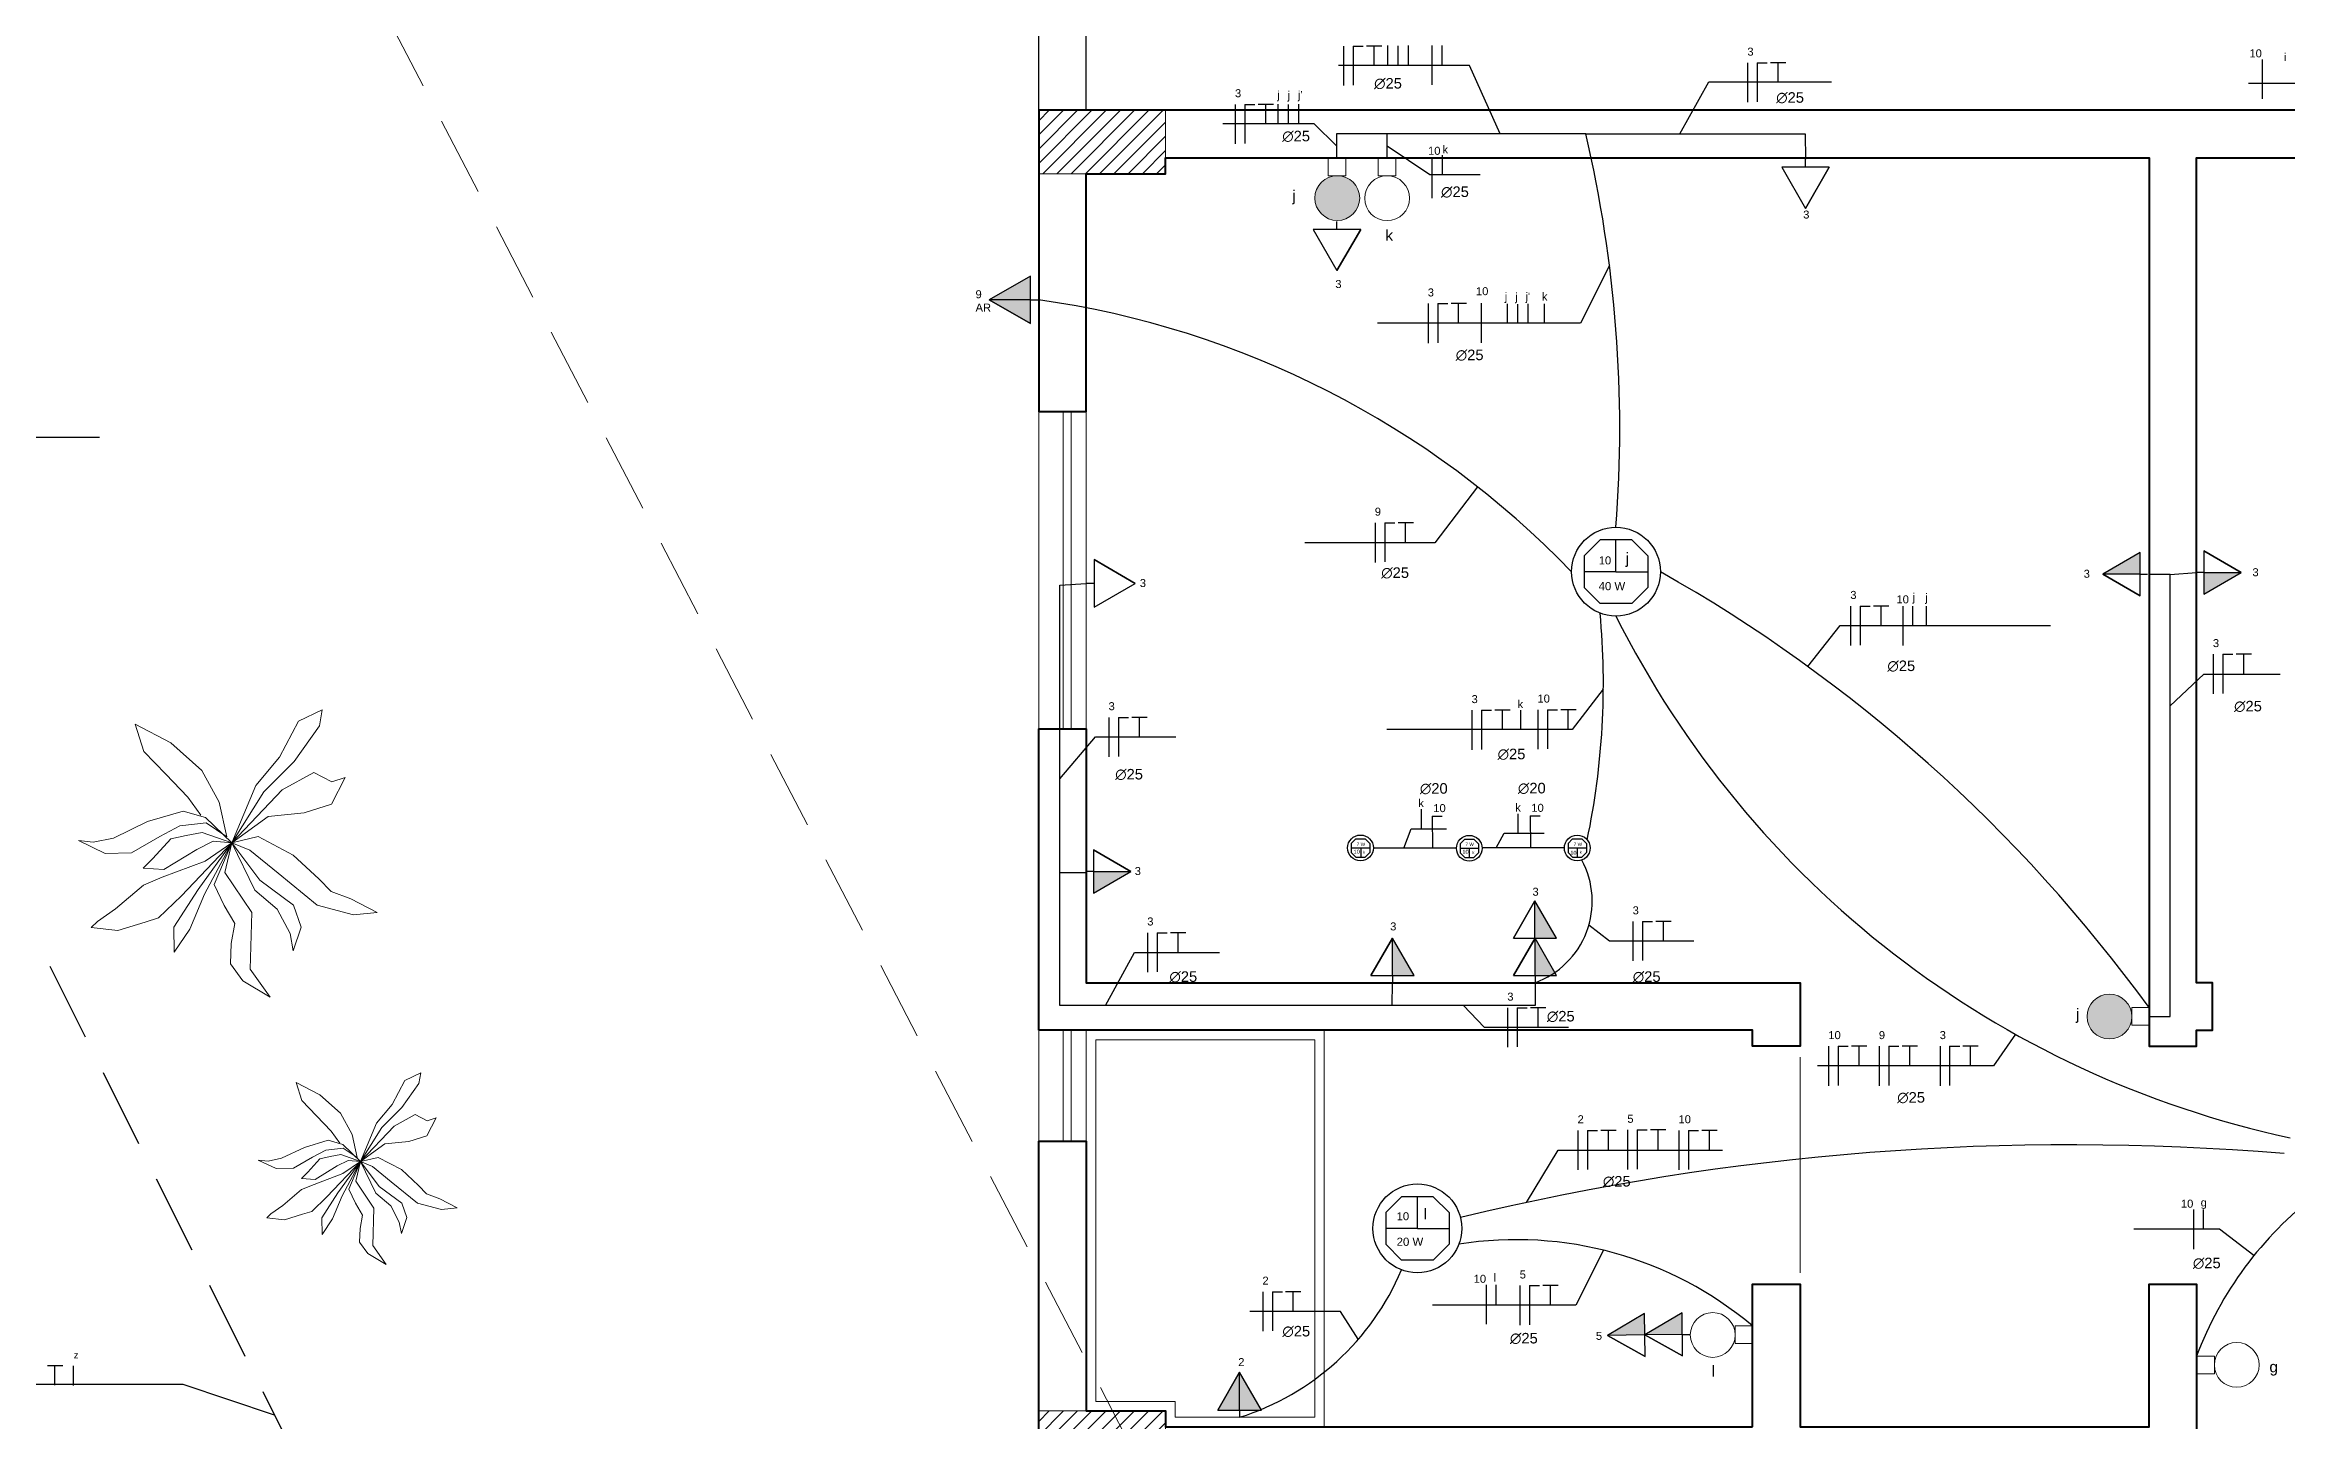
# Model space of a CAD drawing. Header units: millimetres. Extents: x 2991 to 3503, y 2795 to 2987.
# Drawn here: x 3115.16 to 3122.23, y 2826.12 to 2830.45 of the extents above; entities that cross this region are included whole.
import ezdxf
from ezdxf.enums import TextEntityAlignment as Align

# ---------------------------------------------------------------- set-up
doc = ezdxf.new("R2010")
doc.units = ezdxf.units.MM
doc.linetypes.add('HIDDEN', pattern=[0.375, 0.25, -0.125])
for name, color, linetype in [('ESCO_37_TOMADAS', 3, 'Continuous'), ('ILUMINAÇÃO', 3, 'Continuous'), ('Pranchas', 3, 'Continuous'), ('PTF', 1, 'Continuous'), ('PTO', 1, 'Continuous'), ('TET', 172, 'Continuous')]:
    doc.layers.add(name, color=color, linetype=linetype)
for name, color, linetype, lineweight in [('ESQ_INTER', 250, 'Continuous', 9), ('PILAR', 7, 'Continuous', 5), ('Plarga', 7, 'Continuous', 40)]:
    doc.layers.add(name, color=color, linetype=linetype, lineweight=lineweight)
doc.styles.add('ST', font='ROMANS.SHX', dxfattribs={"height": 0.15})
doc.styles.get("Standard").update_dxf_attribs({"font": ''})
doc.styles.get('Standard').set_extended_font_data('Arial')

# ---------------------------------------------------------------- blocks, each defined once
blk = doc.blocks.new('INTERRUP SIMP 1 TC')
at = {"lineweight": 5}
for p, q in [((-5, 2.5), (-5, -2.5)), ((0, 2.5), (-5, 2.5)), ((0, 2.5), (0, -2.5)), ((0, -2.5), (-5, -2.5)), ((0, 0), (0, 0))]:
    blk.add_line(p, q, dxfattribs=at)
at = {"lineweight": 5, "ltscale": 0.5}
blk.add_circle((6.33, 0.04), 6.33, dxfattribs=at)
blk = doc.blocks.new('iv')
at = {"color": 3}
for p, q in [((-0.2, 0.1), (-0.1, 0.2)), ((-0.1, 0.2), (0.1, 0.2)), ((0.1, 0.2), (0.2, 0.1)), ((-0.2, 0.1), (-0.2, -0.1)), ((0.2, 0.1), (0.2, -0.1)), ((-0.1, -0.2), (-0.2, -0.1)), ((0.2, -0.1), (0.1, -0.2)), ((-0.1, -0.2), (0.1, -0.2))]:
    blk.add_line(p, q, dxfattribs=at)
at = {"color": 1}
blk.add_circle((0, 0), 0.28, dxfattribs=at)
at = {"color": 1, "style": 'ST', "flags": 4}
blk.add_attdef('N%%D', text='', height=0.15, dxfattribs=at).set_placement((0.003, -0.074), align=Align.CENTER)

msp = doc.modelspace()

# ---------------------------------------------------------------- hatches: boundary and pattern name
at = {"layer": 'ESCO_37_TOMADAS'}
h = msp.add_hatch(color=256, dxfattribs=at)
h.dxf.hatch_style = 1
h.set_gradient(color1=(0, 0, 255), color2=(255, 255, 0), tint=1)
h.paths.add_polyline_path([(3119.307, 2829.9718, 1), (3119.1657, 2829.9718, 1)])
h = msp.add_hatch(color=256, dxfattribs=at)
h.dxf.hatch_style = 1
h.paths.add_polyline_path([(3119.1657, 2829.9718, 1), (3119.307, 2829.9718, 1)])
h = msp.add_hatch(color=256, dxfattribs=at)
h.dxf.hatch_style = 1
h.paths.add_polyline_path([(3119.307, 2829.9718, 1), (3119.1657, 2829.9718, 1)])
h = msp.add_hatch(color=256, dxfattribs=at)
h.dxf.hatch_style = 1
h.paths.add_polyline_path([(3121.741, 2827.3917, 1), (3121.5998, 2827.3917, 1)])
at = {"layer": 'PILAR'}
h = msp.add_hatch(dxfattribs=at)
h.set_pattern_fill('ANSI31,_O', color=256, scale=0.01)
h.set_pattern_definition([(45, (1254.732245, 1877.834407), (-0.0224506403, 0.0224506403), [])])
h.paths.add_polyline_path([(3118.6952, 2830.2486), (3118.6952, 2830.0486), (3118.2952, 2830.0486), (3118.2952, 2830.2486)])
h = msp.add_hatch(dxfattribs=at)
h.set_pattern_fill('ANSI31,_O', color=256, scale=0.01)
h.set_pattern_definition([(45, (1254.732245, 1873.734407), (-0.0224506403, 0.0224506403), [])])
h.paths.add_polyline_path([(3118.6952, 2826.1486), (3118.6952, 2825.9486), (3118.2952, 2825.9486), (3118.2952, 2826.1486)])

# ---------------------------------------------------------------- linework, layer by layer
at = {"color": 3}
for p, q in [((3120.7873, 2830.0689), (3120.6373, 2830.0689)), ((3120.6373, 2830.0689), (3120.7123, 2829.9389)), ((3120.7123, 2830.0689), (3120.7123, 2830.0939)), ((3120.7873, 2830.0689), (3120.7123, 2829.9389)), ((3120.7123, 2829.9389), (3120.7873, 2830.0689)), ((3120.7123, 2829.9389), (3120.7873, 2830.0689)), ((3119.3101, 2829.8732), (3119.1601, 2829.8732)), ((3119.1601, 2829.8732), (3119.2351, 2829.7432)), ((3119.2351, 2829.8732), (3119.2351, 2829.8982)), ((3119.3101, 2829.8732), (3119.2351, 2829.7432)), ((3119.2351, 2829.7432), (3119.3101, 2829.8732)), ((3119.2351, 2829.7432), (3119.3101, 2829.8732)), ((3118.2693, 2829.7261), (3118.1393, 2829.6511)), ((3118.2693, 2829.5761), (3118.2693, 2829.7261)), ((3118.2693, 2829.6511), (3118.1393, 2829.6511)), ((3118.2693, 2829.5761), (3118.1393, 2829.6511)), ((3118.1393, 2829.6511), (3118.2693, 2829.5761)), ((3118.1393, 2829.6511), (3118.2693, 2829.5761)), ((3118.2693, 2829.6511), (3118.2943, 2829.6511)), ((3118.4698, 2828.8324), (3118.5998, 2828.7574)), ((3118.5998, 2828.7574), (3118.4698, 2828.8324)), ((3118.4698, 2828.8324), (3118.4698, 2828.6824)), ((3118.5998, 2828.7574), (3118.4698, 2828.8324)), ((3121.7675, 2828.8545), (3121.6496, 2828.7864)), ((3121.7675, 2828.7184), (3121.7675, 2828.8545)), ((3121.9679, 2828.8595), (3122.0859, 2828.7915)), ((3122.0859, 2828.7915), (3121.9679, 2828.8595)), ((3121.9679, 2828.8595), (3121.9679, 2828.7235)), ((3122.0859, 2828.7915), (3121.9679, 2828.8595)), ((3118.4698, 2828.7574), (3118.4448, 2828.7574)), ((3118.4698, 2828.6824), (3118.5998, 2828.7574)), ((3121.7675, 2828.7864), (3121.6496, 2828.7864)), ((3121.7675, 2828.7184), (3121.6496, 2828.7864)), ((3121.6496, 2828.7864), (3121.7675, 2828.7184)), ((3121.6496, 2828.7864), (3121.7675, 2828.7184)), ((3121.7675, 2828.7864), (3121.7902, 2828.7864)), ((3121.9679, 2828.7915), (3121.9452, 2828.7915)), ((3121.9679, 2828.7915), (3122.0859, 2828.7915)), ((3121.9679, 2828.7235), (3122.0859, 2828.7915)), ((3118.4679, 2827.9174), (3118.5859, 2827.8494)), ((3118.5859, 2827.8494), (3118.4679, 2827.9174)), ((3118.4679, 2827.9174), (3118.4679, 2827.7813)), ((3118.5859, 2827.8494), (3118.4679, 2827.9174)), ((3118.4679, 2827.8494), (3118.4452, 2827.8494)), ((3118.4679, 2827.8494), (3118.5859, 2827.8494)), ((3118.4679, 2827.7813), (3118.5859, 2827.8494)), ((3119.7916, 2827.6393), (3119.8595, 2827.7569)), ((3119.8595, 2827.7569), (3119.7916, 2827.6393)), ((3119.8595, 2827.6393), (3119.8595, 2827.7569)), ((3119.3422, 2827.5213), (3119.4102, 2827.6392)), ((3119.4102, 2827.6392), (3119.3422, 2827.5213)), ((3119.4102, 2827.6392), (3119.3422, 2827.5213)), ((3119.4102, 2827.5213), (3119.4102, 2827.6392)), ((3119.4783, 2827.5213), (3119.4102, 2827.6392)), ((3119.792, 2827.5212), (3119.8598, 2827.6388)), ((3119.8598, 2827.6388), (3119.792, 2827.5212)), ((3119.8598, 2827.5212), (3119.8598, 2827.6388)), ((3119.3422, 2827.5213), (3119.4783, 2827.5213)), ((3119.4102, 2827.5213), (3119.4102, 2827.4986)), ((3119.8598, 2827.5212), (3119.8598, 2827.4986)), ((3119.4889, 2826.7241), (3119.4889, 2826.8241)), ((3119.4889, 2826.7241), (3119.3889, 2826.7241)), ((3119.4889, 2826.7241), (3119.5889, 2826.7241)), ((3120.2057, 2826.3881), (3120.0881, 2826.3869)), ((3120.2064, 2826.3203), (3120.0881, 2826.3869)), ((3120.0881, 2826.3869), (3120.2064, 2826.3203)), ((3120.3237, 2826.3897), (3120.2061, 2826.3885)), ((3120.3244, 2826.3219), (3120.2061, 2826.3885)), ((3120.2061, 2826.3885), (3120.3244, 2826.3219)), ((3120.3237, 2826.3897), (3120.3463, 2826.3899)), ((3118.8596, 2826.1516), (3118.9286, 2826.2712)), ((3118.9286, 2826.2712), (3118.8596, 2826.1516)), ((3118.9286, 2826.2712), (3118.8596, 2826.1516)), ((3118.9286, 2826.1516), (3118.9286, 2826.2712)), ((3118.9976, 2826.1516), (3118.9286, 2826.2712)), ((3118.8596, 2826.1516), (3118.9976, 2826.1516)), ((3118.9286, 2826.1516), (3118.9286, 2826.1286))]:
    msp.add_line(p, q, dxfattribs=at)
for p, q in [((3120.1148, 2828.7941), (3120.1148, 2828.8941)), ((3120.1148, 2828.7941), (3120.0148, 2828.7941)), ((3120.1148, 2828.7941), (3120.2148, 2828.7941)), ((3119.3103, 2827.9233), (3119.3394, 2827.9233)), ((3119.6523, 2827.9226), (3119.6814, 2827.9226)), ((3119.9926, 2827.9236), (3120.0216, 2827.9236))]:
    msp.add_line(p, q)
at = {"color": 3, "lineweight": 5}
for p, q in [((3115.4476, 2828.3132), (3115.4743, 2828.2278)), ((3115.5597, 2828.2545), (3115.4476, 2828.3132)), ((3115.9618, 2828.3227), (3115.9024, 2828.2093)), ((3115.9479, 2828.1953), (3116.0279, 2828.3079)), ((3116.037, 2828.3589), (3115.9618, 2828.3227)), ((3116.0279, 2828.3079), (3116.037, 2828.3589)), ((3115.6571, 2828.1678), (3115.5597, 2828.2545)), ((3115.4743, 2828.2278), (3115.5437, 2828.1558)), ((3115.7119, 2828.0677), (3115.6571, 2828.1678)), ((3115.9024, 2828.2093), (3115.8277, 2828.1203)), ((3115.8526, 2828.1007), (3115.9479, 2828.1953)), ((3116.0108, 2828.1612), (3115.9107, 2828.1065)), ((3116.0669, 2828.1319), (3116.0108, 2828.1612)), ((3115.5437, 2828.1558), (3115.6131, 2828.0837)), ((3115.8277, 2828.1203), (3115.752, 2827.9396)), ((3115.9107, 2828.1065), (3115.752, 2827.9396)), ((3115.752, 2827.9396), (3115.8526, 2828.1007)), ((3116.0656, 2828.0612), (3116.1096, 2828.1453)), ((3116.1096, 2828.1453), (3116.0669, 2828.1319)), ((3115.5989, 2828.0396), (3115.4865, 2828.0065)), ((3115.6692, 2828.0193), (3115.5989, 2828.0396)), ((3115.6131, 2828.0837), (3115.6545, 2828.0263)), ((3115.752, 2827.9396), (3115.6692, 2828.0193)), ((3115.7357, 2827.9581), (3115.7119, 2828.0677)), ((3115.752, 2827.9396), (3115.8667, 2828.0224)), ((3115.8667, 2828.0224), (3115.9802, 2828.0344)), ((3115.9802, 2828.0344), (3116.0656, 2828.0612)), ((3115.2686, 2827.9464), (3115.3528, 2827.9056)), ((3115.3153, 2827.9416), (3115.2686, 2827.9464)), ((3115.3784, 2827.9546), (3115.3153, 2827.9416)), ((3115.4865, 2828.0065), (3115.3784, 2827.9546)), ((3115.4352, 2827.9084), (3115.5254, 2827.9598)), ((3115.5027, 2827.8896), (3115.5599, 2827.9516)), ((3115.5254, 2827.9598), (3115.5884, 2827.9926)), ((3115.5599, 2827.9516), (3115.6079, 2827.9626)), ((3115.5884, 2827.9926), (3115.6707, 2828.002)), ((3115.6079, 2827.9626), (3115.6587, 2827.9722)), ((3115.6587, 2827.9722), (3115.752, 2827.9396)), ((3115.6707, 2828.002), (3115.7357, 2827.9581)), ((3115.752, 2827.9396), (3115.8347, 2827.9589)), ((3115.8347, 2827.9589), (3115.9452, 2827.901)), ((3115.3528, 2827.9056), (3115.4352, 2827.9084)), ((3115.4728, 2827.8592), (3115.5027, 2827.8896)), ((3115.5322, 2827.8315), (3115.6678, 2827.882)), ((3115.6413, 2827.9189), (3115.5374, 2827.8549)), ((3115.752, 2827.9396), (3115.5932, 2827.7727)), ((3115.6933, 2827.9442), (3115.6413, 2827.9189)), ((3115.752, 2827.9396), (3115.6453, 2827.7919)), ((3115.666, 2827.7778), (3115.752, 2827.9396)), ((3115.6678, 2827.882), (3115.752, 2827.9396)), ((3115.752, 2827.9396), (3115.6933, 2827.9442)), ((3115.696, 2827.8081), (3115.752, 2827.9396)), ((3115.752, 2827.9396), (3115.73, 2827.8462)), ((3115.824, 2827.7904), (3115.752, 2827.9396)), ((3115.752, 2827.9396), (3115.8402, 2827.8213)), ((3115.809, 2827.9165), (3115.752, 2827.9396)), ((3115.8977, 2827.8438), (3115.809, 2827.9165)), ((3115.9452, 2827.901), (3116.0257, 2827.8261)), ((3115.3847, 2827.7312), (3115.4733, 2827.8064)), ((3115.5374, 2827.8549), (3115.4728, 2827.8592)), ((3115.4733, 2827.8064), (3115.5322, 2827.8315)), ((3115.7282, 2827.742), (3115.696, 2827.8081)), ((3115.73, 2827.8462), (3115.815, 2827.7195)), ((3115.8402, 2827.8213), (3115.9468, 2827.7425)), ((3116.021, 2827.7431), (3115.8977, 2827.8438)), ((3116.0257, 2827.8261), (3116.0645, 2827.786)), ((3115.5932, 2827.7727), (3115.5211, 2827.7033)), ((3115.6453, 2827.7919), (3115.5695, 2827.674)), ((3115.619, 2827.6677), (3115.666, 2827.7778)), ((3115.7618, 2827.685), (3115.7282, 2827.742)), ((3115.8946, 2827.7304), (3115.824, 2827.7904)), ((3115.9468, 2827.7425), (3115.9708, 2827.6741)), ((3116.1354, 2827.7128), (3116.021, 2827.7431)), ((3116.0645, 2827.786), (3116.1266, 2827.7634)), ((3116.1266, 2827.7634), (3116.2095, 2827.72)), ((3115.3083, 2827.6727), (3115.3287, 2827.6915)), ((3115.393, 2827.6632), (3115.3083, 2827.6727)), ((3115.3287, 2827.6915), (3115.3847, 2827.7312)), ((3115.4784, 2827.6899), (3115.393, 2827.6632)), ((3115.5211, 2827.7033), (3115.4784, 2827.6899)), ((3115.5695, 2827.674), (3115.5702, 2827.5947)), ((3115.5702, 2827.5947), (3115.619, 2827.6677)), ((3115.75, 2827.6222), (3115.7618, 2827.685)), ((3115.815, 2827.7195), (3115.8099, 2827.5415)), ((3115.9353, 2827.6533), (3115.8946, 2827.7304)), ((3115.9708, 2827.6741), (3115.9454, 2827.5987)), ((3116.2095, 2827.72), (3116.1354, 2827.7128)), ((3115.7478, 2827.5576), (3115.75, 2827.6222)), ((3115.9454, 2827.5987), (3115.9353, 2827.6533)), ((3115.7868, 2827.5043), (3115.7478, 2827.5576)), ((3115.8099, 2827.5415), (3115.8725, 2827.4529)), ((3115.8725, 2827.4529), (3115.7868, 2827.5043)), ((3115.9546, 2827.1841), (3115.9724, 2827.1272)), ((3116.0293, 2827.145), (3115.9546, 2827.1841)), ((3116.2974, 2827.1905), (3116.2578, 2827.1148)), ((3116.2882, 2827.1055), (3116.3415, 2827.1805)), ((3116.3476, 2827.2146), (3116.2974, 2827.1905)), ((3116.3415, 2827.1805), (3116.3476, 2827.2146)), ((3115.9724, 2827.1272), (3116.0187, 2827.0792)), ((3116.0943, 2827.0872), (3116.0293, 2827.145)), ((3116.2578, 2827.1148), (3116.208, 2827.0555)), ((3116.2246, 2827.0424), (3116.2882, 2827.1055)), ((3116.0187, 2827.0792), (3116.0649, 2827.0311)), ((3116.0649, 2827.0311), (3116.0925, 2826.9929)), ((3116.1308, 2827.0205), (3116.0943, 2827.0872)), ((3116.208, 2827.0555), (3116.1575, 2826.935)), ((3116.2634, 2827.0463), (3116.1575, 2826.935)), ((3116.1575, 2826.935), (3116.2246, 2827.0424)), ((3116.3301, 2827.0828), (3116.2634, 2827.0463)), ((3116.3675, 2827.0632), (3116.3301, 2827.0828)), ((3116.3666, 2827.0161), (3116.3959, 2827.0721)), ((3116.3959, 2827.0721), (3116.3675, 2827.0632)), ((3115.9805, 2826.9796), (3115.9085, 2826.945)), ((3116.0554, 2827.0017), (3115.9805, 2826.9796)), ((3116.0065, 2826.9485), (3116.0485, 2826.9703)), ((3116.0485, 2826.9703), (3116.1033, 2826.9767)), ((3116.1023, 2826.9882), (3116.0554, 2827.0017)), ((3116.1575, 2826.935), (3116.1023, 2826.9882)), ((3116.1033, 2826.9767), (3116.1467, 2826.9474)), ((3116.1467, 2826.9474), (3116.1308, 2827.0205)), ((3116.1575, 2826.935), (3116.234, 2826.9902)), ((3116.234, 2826.9902), (3116.3096, 2826.9983)), ((3116.3096, 2826.9983), (3116.3666, 2827.0161)), ((3115.8352, 2826.9396), (3115.8914, 2826.9124)), ((3115.8664, 2826.9364), (3115.8352, 2826.9396)), ((3115.9085, 2826.945), (3115.8664, 2826.9364)), ((3115.8914, 2826.9124), (3115.9463, 2826.9143)), ((3115.9463, 2826.9143), (3116.0065, 2826.9485)), ((3115.9714, 2826.8815), (3115.9913, 2826.9017)), ((3115.9913, 2826.9017), (3116.0294, 2826.9431)), ((3116.011, 2826.8629), (3116.1014, 2826.8967)), ((3116.0837, 2826.9212), (3116.0145, 2826.8786)), ((3116.0294, 2826.9431), (3116.0614, 2826.9504)), ((3116.1575, 2826.935), (3116.0517, 2826.8238)), ((3116.0614, 2826.9504), (3116.0953, 2826.9568)), ((3116.1184, 2826.9381), (3116.0837, 2826.9212)), ((3116.1575, 2826.935), (3116.0864, 2826.8366)), ((3116.0953, 2826.9568), (3116.1575, 2826.935)), ((3116.1002, 2826.8272), (3116.1575, 2826.935)), ((3116.1014, 2826.8967), (3116.1575, 2826.935)), ((3116.1575, 2826.935), (3116.1184, 2826.9381)), ((3116.1202, 2826.8474), (3116.1575, 2826.935)), ((3116.1575, 2826.935), (3116.1428, 2826.8727)), ((3116.1575, 2826.935), (3116.2127, 2826.9479)), ((3116.2055, 2826.8356), (3116.1575, 2826.935)), ((3116.1575, 2826.935), (3116.2163, 2826.8562)), ((3116.1955, 2826.9196), (3116.1575, 2826.935)), ((3116.2546, 2826.8712), (3116.1955, 2826.9196)), ((3116.2127, 2826.9479), (3116.2863, 2826.9093)), ((3116.2863, 2826.9093), (3116.34, 2826.8594)), ((3115.9127, 2826.7961), (3115.9717, 2826.8462)), ((3116.0145, 2826.8786), (3115.9714, 2826.8815)), ((3115.9717, 2826.8462), (3116.011, 2826.8629)), ((3116.0517, 2826.8238), (3116.0036, 2826.7775)), ((3116.0864, 2826.8366), (3116.0358, 2826.7579)), ((3116.0688, 2826.7538), (3116.1002, 2826.8272)), ((3116.1416, 2826.8033), (3116.1202, 2826.8474)), ((3116.1428, 2826.8727), (3116.1995, 2826.7883)), ((3116.2526, 2826.7956), (3116.2055, 2826.8356)), ((3116.2163, 2826.8562), (3116.2874, 2826.8037)), ((3116.3369, 2826.8041), (3116.2546, 2826.8712)), ((3116.34, 2826.8594), (3116.3659, 2826.8326)), ((3116.3659, 2826.8326), (3116.4073, 2826.8176)), ((3116.4073, 2826.8176), (3116.4625, 2826.7886)), ((3115.8617, 2826.7571), (3115.8753, 2826.7697)), ((3115.9182, 2826.7508), (3115.8617, 2826.7571)), ((3115.8753, 2826.7697), (3115.9127, 2826.7961)), ((3115.9751, 2826.7686), (3115.9182, 2826.7508)), ((3116.0036, 2826.7775), (3115.9751, 2826.7686)), ((3116.0358, 2826.7579), (3116.0363, 2826.7051)), ((3116.0363, 2826.7051), (3116.0688, 2826.7538)), ((3116.164, 2826.7653), (3116.1416, 2826.8033)), ((3116.1562, 2826.7234), (3116.164, 2826.7653)), ((3116.1995, 2826.7883), (3116.1961, 2826.6697)), ((3116.2797, 2826.7441), (3116.2526, 2826.7956)), ((3116.3034, 2826.758), (3116.2865, 2826.7078)), ((3116.2874, 2826.8037), (3116.3034, 2826.758)), ((3116.4131, 2826.7839), (3116.3369, 2826.8041)), ((3116.4625, 2826.7886), (3116.4131, 2826.7839)), ((3116.1548, 2826.6804), (3116.1562, 2826.7234)), ((3116.1808, 2826.6448), (3116.1548, 2826.6804)), ((3116.2865, 2826.7078), (3116.2797, 2826.7441)), ((3116.2379, 2826.6106), (3116.1808, 2826.6448)), ((3116.1961, 2826.6697), (3116.2379, 2826.6106))]:
    msp.add_line(p, q, dxfattribs=at)
at = {"linetype": 'HIDDEN', "lineweight": 9}
msp.add_lwpolyline([(3114.5089, 2833.8736), (3128.3994, 2807.1736)], dxfattribs=at)
for points in [[(3118.2952, 2830.2486), (3118.2952, 2832.7236)], [(3118.4452, 2830.2486), (3118.4452, 2832.7236)], [(3119.2813, 2827.9233), (3119.3103, 2827.9233), (3119.3103, 2827.8942)], [(3119.6233, 2827.9226), (3119.6523, 2827.9226), (3119.6523, 2827.8936)], [(3119.9636, 2827.9236), (3119.9926, 2827.9236), (3119.9926, 2827.8945)]]:
    msp.add_lwpolyline(points)
at = {"lineweight": 5}
for points in [[(3118.2952, 2828.2986), (3118.2952, 2829.2986)], [(3118.4452, 2828.2986), (3118.4452, 2829.2986)], [(3118.2952, 2827.3486), (3118.2952, 2826.9986)], [(3118.4452, 2826.8486), (3118.4452, 2826.1486), (3118.6952, 2826.1486), (3118.6952, 2826.0986), (3119.1952, 2826.0986), (3119.1952, 2827.3486), (3118.4452, 2827.3486)], [(3118.4452, 2827.3486), (3118.4452, 2826.9986)], [(3120.6952, 2826.5836), (3120.6952, 2827.2636)], [(3120.6952, 2826.5836), (3120.6952, 2827.2636)]]:
    msp.add_lwpolyline(points, dxfattribs=at)
at = {"color": 3}
for points in [[(3119.9273, 2827.6393), (3119.8595, 2827.7569), (3119.7916, 2827.6393)], [(3119.9277, 2827.5212), (3119.8598, 2827.6388), (3119.792, 2827.5212)], [(3120.205, 2826.456), (3120.0881, 2826.3869), (3120.2064, 2826.3203)], [(3120.323, 2826.4575), (3120.2061, 2826.3885), (3120.3244, 2826.3219)]]:
    msp.add_lwpolyline(points, close=True, dxfattribs=at)
at = {"lineweight": 5}
msp.add_lwpolyline([(3118.4752, 2826.1786), (3118.7252, 2826.1786), (3118.7252, 2826.1286), (3119.1652, 2826.1286), (3119.1652, 2827.3186), (3118.4752, 2827.3186)], close=True, dxfattribs=at)
at = {"color": 3}
for points in [[(3118.2693, 2829.6511), (3118.2693, 2829.7261), (3118.1393, 2829.6511)], [(3118.2693, 2829.5761), (3118.2693, 2829.6511), (3118.1393, 2829.6511)], [(3121.7675, 2828.7864), (3121.7675, 2828.8545), (3121.6496, 2828.7864)], [(3121.9679, 2828.7915), (3121.9679, 2828.7235), (3122.0859, 2828.7915)], [(3118.4679, 2827.8494), (3118.4679, 2827.7813), (3118.5859, 2827.8494)], [(3119.8595, 2827.6393), (3119.9273, 2827.6393), (3119.8595, 2827.7569)], [(3119.4102, 2827.5213), (3119.4783, 2827.5213), (3119.4102, 2827.6392)], [(3119.8598, 2827.5212), (3119.9277, 2827.5212), (3119.8598, 2827.6388)], [(3120.2057, 2826.3881), (3120.205, 2826.456), (3120.0881, 2826.3869)], [(3120.3237, 2826.3897), (3120.323, 2826.4575), (3120.2061, 2826.3885)], [(3118.8596, 2826.1516), (3118.9286, 2826.1516), (3118.9286, 2826.2712)], [(3118.9286, 2826.1516), (3118.9976, 2826.1516), (3118.9286, 2826.2712)]]:
    msp.add_solid(points, dxfattribs=at)
at = {"layer": 'ESCO_37_TOMADAS'}
for p, q in [((3119.2559, 2830.4508), (3119.2559, 2830.3262)), ((3119.2863, 2830.4508), (3119.2863, 2830.3274)), ((3119.2863, 2830.4508), (3119.3179, 2830.4508)), ((3119.3512, 2830.4508), (3119.3512, 2830.3891)), ((3119.3944, 2830.4527), (3119.3944, 2830.3909)), ((3119.427, 2830.4518), (3119.427, 2830.39)), ((3119.4596, 2830.4527), (3119.4596, 2830.3909)), ((3119.5344, 2830.4531), (3119.5344, 2830.3286)), ((3119.566, 2830.4527), (3119.566, 2830.3908)), ((3119.6528, 2830.39), (3119.2403, 2830.39)), ((3119.7494, 2830.1742), (3119.6528, 2830.39)), ((3120.5299, 2830.3982), (3120.5299, 2830.2737)), ((3120.5603, 2830.3982), (3120.5603, 2830.2748)), ((3120.5603, 2830.3982), (3120.5919, 2830.3982)), ((3120.6252, 2830.3982), (3120.6252, 2830.3365)), ((3122.1513, 2830.4091), (3122.1513, 2830.2846)), ((3120.3159, 2830.1742), (3120.4073, 2830.3378)), ((3120.4073, 2830.3378), (3120.7937, 2830.3378)), ((3122.4675, 2830.333), (3122.1091, 2830.333)), ((3118.9148, 2830.2671), (3118.9148, 2830.1425)), ((3118.9452, 2830.2671), (3118.9452, 2830.1437)), ((3118.9452, 2830.2671), (3118.9767, 2830.2671)), ((3119.0101, 2830.2671), (3119.0101, 2830.2063)), ((3119.0485, 2830.2682), (3119.0485, 2830.2063)), ((3119.0812, 2830.2672), (3119.0812, 2830.2054)), ((3119.1137, 2830.2682), (3119.1137, 2830.2063)), ((3119.164, 2830.2054), (3118.8754, 2830.2054)), ((3119.2339, 2830.1362), (3119.164, 2830.2054)), ((3119.3931, 2830.136), (3119.5285, 2830.0456)), ((3119.5348, 2830.0962), (3119.5348, 2829.9716)), ((3119.5675, 2830.1075), (3119.5675, 2830.0456)), ((3119.5285, 2830.0456), (3119.6865, 2830.0456)), ((3120.0942, 2829.7593), (3120.0031, 2829.5771)), ((3120.0031, 2829.5771), (3119.3633, 2829.5771)), ((3119.5225, 2829.6391), (3119.5225, 2829.5146)), ((3119.5529, 2829.6391), (3119.5529, 2829.5157)), ((3119.5529, 2829.6391), (3119.5845, 2829.6391)), ((3119.6178, 2829.6391), (3119.6178, 2829.5774)), ((3119.6899, 2829.6405), (3119.6899, 2829.516)), ((3119.7722, 2829.6387), (3119.7722, 2829.5768)), ((3119.8048, 2829.6377), (3119.8048, 2829.5771)), ((3119.8373, 2829.6387), (3119.8373, 2829.5771)), ((3119.889, 2829.6387), (3119.889, 2829.5768)), ((3119.6785, 2829.0617), (3119.5442, 2828.8854)), ((3119.3555, 2828.9481), (3119.3555, 2828.8236)), ((3119.3859, 2828.9481), (3119.3859, 2828.8247)), ((3119.3859, 2828.9481), (3119.4175, 2828.9481)), ((3119.4508, 2828.9481), (3119.4508, 2828.8864)), ((3119.5442, 2828.8854), (3119.1344, 2828.8854)), ((3120.8542, 2828.6857), (3120.8542, 2828.5611)), ((3120.8846, 2828.6857), (3120.8846, 2828.5623)), ((3120.8846, 2828.6857), (3120.9162, 2828.6857)), ((3120.9496, 2828.6857), (3120.9496, 2828.624)), ((3121.0193, 2828.6857), (3121.0193, 2828.5611)), ((3121.0497, 2828.6857), (3121.0497, 2828.6239)), ((3121.0924, 2828.6856), (3121.0924, 2828.6238)), ((3120.7191, 2828.4956), (3120.822, 2828.6245)), ((3120.822, 2828.6245), (3121.4843, 2828.6245)), ((3121.9972, 2828.5337), (3121.9972, 2828.4092)), ((3122.0276, 2828.5337), (3122.0276, 2828.4103)), ((3122.0276, 2828.5337), (3122.0592, 2828.5337)), ((3122.0925, 2828.5337), (3122.0925, 2828.4721)), ((3121.862, 2828.3709), (3121.9676, 2828.4715)), ((3121.9676, 2828.4715), (3122.2089, 2828.4715)), ((3120.0749, 2828.4233), (3119.9767, 2828.297)), ((3118.5162, 2828.3349), (3118.5162, 2828.2103)), ((3118.5466, 2828.3349), (3118.5466, 2828.2114)), ((3118.5466, 2828.3349), (3118.5782, 2828.3349)), ((3118.6115, 2828.3349), (3118.6115, 2828.2732)), ((3119.6605, 2828.3573), (3119.6605, 2828.2327)), ((3119.6909, 2828.3573), (3119.6909, 2828.2338)), ((3119.6909, 2828.3573), (3119.7225, 2828.3573)), ((3119.7558, 2828.3573), (3119.7558, 2828.2956)), ((3119.8136, 2828.3574), (3119.8136, 2828.2955)), ((3119.8683, 2828.359), (3119.8683, 2828.2344)), ((3119.8987, 2828.359), (3119.8987, 2828.2355)), ((3119.8987, 2828.359), (3119.9302, 2828.359)), ((3119.9636, 2828.359), (3119.9636, 2828.2973)), ((3118.3623, 2828.1416), (3118.4741, 2828.2736)), ((3118.4741, 2828.2736), (3118.7271, 2828.2736)), ((3119.9767, 2828.297), (3119.3923, 2828.297)), ((3119.5008, 2828.0451), (3119.5008, 2827.9833)), ((3119.5357, 2828.0231), (3119.5362, 2827.9226)), ((3119.5357, 2828.0231), (3119.5672, 2828.0231)), ((3119.806, 2828.0312), (3119.806, 2827.9694)), ((3119.8446, 2828.0241), (3119.8451, 2827.9236)), ((3119.8446, 2828.0241), (3119.8762, 2828.0241)), ((3119.4457, 2827.9226), (3119.4689, 2827.9833)), ((3119.4689, 2827.9833), (3119.5803, 2827.9833)), ((3119.7369, 2827.9236), (3119.7625, 2827.9694)), ((3119.7625, 2827.9694), (3119.8889, 2827.9694)), ((3120.0296, 2827.681), (3120.094, 2827.6305)), ((3120.1681, 2827.6915), (3120.1681, 2827.567)), ((3120.1985, 2827.6915), (3120.1985, 2827.5681)), ((3120.1985, 2827.6915), (3120.2301, 2827.6915)), ((3120.2634, 2827.6915), (3120.2634, 2827.6298)), ((3118.5053, 2827.4267), (3118.597, 2827.5942)), ((3118.597, 2827.5942), (3118.8653, 2827.5942)), ((3118.6382, 2827.6562), (3118.6382, 2827.5317)), ((3118.6686, 2827.6562), (3118.6686, 2827.5328)), ((3118.6686, 2827.6562), (3118.7002, 2827.6562)), ((3118.7336, 2827.6562), (3118.7336, 2827.5946)), ((3120.094, 2827.6305), (3120.3604, 2827.6305)), ((3119.6346, 2827.4267), (3119.699, 2827.3585)), ((3119.7731, 2827.4195), (3119.7731, 2827.295)), ((3119.8035, 2827.4195), (3119.8035, 2827.2961)), ((3119.8035, 2827.4195), (3119.8351, 2827.4195)), ((3119.8684, 2827.4195), (3119.8684, 2827.3578)), ((3119.699, 2827.3585), (3119.9654, 2827.3585)), ((3121.3737, 2827.3363), (3121.3048, 2827.2368)), ((3120.7851, 2827.2981), (3120.7851, 2827.1736)), ((3120.8155, 2827.2981), (3120.8155, 2827.1747)), ((3120.8155, 2827.2981), (3120.8471, 2827.2981)), ((3120.8804, 2827.2981), (3120.8804, 2827.2364)), ((3120.9444, 2827.2981), (3120.9444, 2827.1736)), ((3120.9748, 2827.2981), (3120.9748, 2827.1747)), ((3120.9748, 2827.2981), (3121.0064, 2827.2981)), ((3121.0397, 2827.2981), (3121.0397, 2827.2364)), ((3121.1362, 2827.2981), (3121.1362, 2827.1736)), ((3121.1666, 2827.2981), (3121.1666, 2827.1747)), ((3121.1666, 2827.2981), (3121.1982, 2827.2981)), ((3121.2315, 2827.2981), (3121.2315, 2827.2364)), ((3121.3048, 2827.2368), (3120.7498, 2827.2368)), ((3119.9947, 2827.0329), (3119.9947, 2826.9084)), ((3120.0251, 2827.0329), (3120.0251, 2826.9095)), ((3120.0251, 2827.0329), (3120.0567, 2827.0329)), ((3120.09, 2827.0329), (3120.09, 2826.9712)), ((3120.1515, 2827.0344), (3120.1515, 2826.9098)), ((3120.182, 2827.0344), (3120.182, 2826.911)), ((3120.182, 2827.0344), (3120.2135, 2827.0344)), ((3120.2469, 2827.0344), (3120.2469, 2826.9727)), ((3120.3128, 2827.0329), (3120.3128, 2826.9084)), ((3120.3432, 2827.0329), (3120.3432, 2826.9095)), ((3120.3432, 2827.0329), (3120.3748, 2827.0329)), ((3120.4081, 2827.0329), (3120.4081, 2826.9712)), ((3119.8332, 2826.8057), (3119.9329, 2826.9708)), ((3119.9329, 2826.9708), (3120.4501, 2826.9708)), ((3121.9353, 2826.7833), (3121.9353, 2826.6587)), ((3121.9657, 2826.7833), (3121.9657, 2826.7214)), ((3122.0175, 2826.7216), (3121.7471, 2826.7216)), ((3122.1257, 2826.6382), (3122.0175, 2826.7216)), ((3120.0751, 2826.6555), (3119.9881, 2826.4825)), ((3119.706, 2826.5465), (3119.706, 2826.422)), ((3119.7364, 2826.5465), (3119.7364, 2826.4847)), ((3119.8122, 2826.5436), (3119.8122, 2826.4191)), ((3119.8426, 2826.5436), (3119.8426, 2826.4202)), ((3119.8426, 2826.5436), (3119.8742, 2826.5436)), ((3119.9075, 2826.5436), (3119.9075, 2826.4819)), ((3119.0013, 2826.5243), (3119.0013, 2826.3997)), ((3119.0317, 2826.5243), (3119.0317, 2826.4008)), ((3119.0317, 2826.5243), (3119.0633, 2826.5243)), ((3119.0966, 2826.5243), (3119.0966, 2826.4626)), ((3119.9881, 2826.4825), (3119.5362, 2826.4825)), ((3119.2461, 2826.4624), (3118.961, 2826.4624)), ((3119.3027, 2826.3745), (3119.2461, 2826.4624)), ((3115.1933, 2826.2914), (3115.1933, 2826.2297)), ((3115.2518, 2826.291), (3115.2518, 2826.2293))]:
    msp.add_line(p, q, dxfattribs=at)
for points in [[(3119.3766, 2830.4508), (3119.3512, 2830.4508), (3119.3283, 2830.4508)], [(3120.6506, 2830.3982), (3120.6252, 2830.3982), (3120.6023, 2830.3982)], [(3119.0354, 2830.2671), (3119.0101, 2830.2671), (3118.9871, 2830.2671)], [(3119.6432, 2829.6391), (3119.6178, 2829.6391), (3119.5949, 2829.6391)], [(3119.4762, 2828.9481), (3119.4508, 2828.9481), (3119.4279, 2828.9481)], [(3120.9749, 2828.6857), (3120.9496, 2828.6857), (3120.9266, 2828.6857)], [(3122.1179, 2828.5337), (3122.0925, 2828.5337), (3122.0696, 2828.5337)], [(3118.6369, 2828.3349), (3118.6115, 2828.3349), (3118.5886, 2828.3349)], [(3119.7811, 2828.3573), (3119.7558, 2828.3573), (3119.7329, 2828.3573)], [(3119.9889, 2828.359), (3119.9636, 2828.359), (3119.9406, 2828.359)], [(3120.2888, 2827.6915), (3120.2634, 2827.6915), (3120.2405, 2827.6915)], [(3118.7589, 2827.6562), (3118.7336, 2827.6562), (3118.7106, 2827.6562)], [(3119.8937, 2827.4195), (3119.8684, 2827.4195), (3119.8455, 2827.4195)], [(3120.9057, 2827.2981), (3120.8804, 2827.2981), (3120.8574, 2827.2981)], [(3121.065, 2827.2981), (3121.0397, 2827.2981), (3121.0168, 2827.2981)], [(3121.2568, 2827.2981), (3121.2315, 2827.2981), (3121.2086, 2827.2981)], [(3120.1153, 2827.0329), (3120.09, 2827.0329), (3120.0671, 2827.0329)], [(3120.2722, 2827.0344), (3120.2469, 2827.0344), (3120.2239, 2827.0344)], [(3120.4335, 2827.0329), (3120.4081, 2827.0329), (3120.3852, 2827.0329)], [(3119.9329, 2826.5436), (3119.9075, 2826.5436), (3119.8846, 2826.5436)], [(3119.1219, 2826.5243), (3119.0966, 2826.5243), (3119.0736, 2826.5243)], [(3115.2187, 2826.2914), (3115.1933, 2826.2914), (3115.1704, 2826.2914)]]:
    msp.add_lwpolyline(points, dxfattribs=at)
at = {"layer": 'ESQ_INTER'}
for points in [[(3118.3727, 2828.2986), (3118.3727, 2829.2986)], [(3118.3977, 2828.2986), (3118.3977, 2829.2986)], [(3118.3727, 2827.3486), (3118.3727, 2826.9986)], [(3118.3977, 2827.3486), (3118.3977, 2826.9986)]]:
    msp.add_lwpolyline(points, dxfattribs=at)
at = {"layer": 'PILAR'}
for points in [[(3118.6952, 2830.2486), (3118.2952, 2830.2486), (3118.2952, 2830.0486), (3118.6952, 2830.0486)], [(3118.6952, 2826.1486), (3118.2952, 2826.1486), (3118.2952, 2825.9486), (3118.6952, 2825.9486)]]:
    msp.add_lwpolyline(points, close=True, dxfattribs=at)
at = {"layer": 'Plarga'}
msp.add_lwpolyline([(3118.4452, 2830.0486), (3118.6952, 2830.0486), (3118.6952, 2830.0986), (3121.7952, 2830.0986), (3121.7952, 2827.2986), (3121.9452, 2827.2986), (3121.9452, 2827.3486), (3121.9952, 2827.3486), (3121.9952, 2827.4986), (3121.9452, 2827.4986), (3121.9452, 2830.0986), (3124.8952, 2830.0986), (3124.8952, 2830.0486), (3125.1452, 2830.0486), (3125.1452, 2829.2986), (3125.2952, 2829.2986), (3125.2952, 2830.2486), (3118.2952, 2830.2486), (3118.2952, 2829.2986), (3118.4452, 2829.2986)], close=True, dxfattribs=at)
for points in [[(3118.2952, 2827.3486), (3118.2952, 2828.2986), (3118.4452, 2828.2986), (3118.4452, 2827.4986), (3120.6952, 2827.4986), (3120.6952, 2827.2986), (3120.5452, 2827.2986), (3120.5452, 2827.3486), (3118.2952, 2827.3486)], [(3121.9452, 2825.9486), (3118.2952, 2825.9486), (3118.2952, 2826.9986), (3118.4452, 2826.9986), (3118.4452, 2826.1486), (3118.6952, 2826.1486), (3118.6952, 2826.0986), (3120.5452, 2826.0986)], [(3120.5452, 2826.0986), (3120.5452, 2826.5486), (3120.6952, 2826.5486), (3120.6952, 2826.0986), (3121.7952, 2826.0986), (3121.7952, 2826.5486), (3121.9452, 2826.5486), (3121.9452, 2825.9486)]]:
    msp.add_lwpolyline(points, dxfattribs=at)
at = {"layer": 'Pranchas'}
for p, q in [((3114.7574, 2829.218), (3115.3351, 2829.218)), ((3115.598, 2826.2324), (3114.9894, 2826.2324)), ((3115.8868, 2826.1352), (3115.598, 2826.2324))]:
    msp.add_line(p, q, dxfattribs=at)
at = {"layer": 'TET'}
for p, q in [((3120.0196, 2830.1742), (3119.2339, 2830.1742)), ((3119.2339, 2830.1742), (3119.2339, 2830.0981)), ((3119.3931, 2830.0977), (3119.3931, 2830.1742)), ((3120.0196, 2830.1742), (3120.711, 2830.1742)), ((3120.711, 2830.1742), (3120.7123, 2830.0939)), ((3118.3623, 2828.7517), (3118.4448, 2828.7574)), ((3118.3623, 2827.8461), (3118.3623, 2828.7517)), ((3121.862, 2828.7854), (3121.7952, 2828.7854)), ((3121.862, 2828.7854), (3121.9452, 2828.7915)), ((3121.862, 2827.3918), (3121.862, 2828.7854)), ((3119.6119, 2827.9226), (3119.3502, 2827.9226)), ((3119.9522, 2827.9236), (3119.6931, 2827.9236)), ((3118.3623, 2827.4267), (3118.3623, 2827.8461)), ((3118.3623, 2827.8461), (3118.4452, 2827.8461)), ((3119.4094, 2827.4267), (3119.4102, 2827.4986)), ((3119.8598, 2827.4986), (3119.8598, 2827.4267)), ((3119.4094, 2827.4267), (3118.3623, 2827.4267)), ((3119.8598, 2827.4267), (3119.4094, 2827.4267)), ((3121.7952, 2827.3918), (3121.862, 2827.3918))]:
    msp.add_line(p, q, dxfattribs=at)
at = {"layer": 'TET', "linetype": 'HIDDEN'}
msp.add_line((3115.962, 2825.9849), (3114.8192, 2828.2701), dxfattribs=at)
at = {"layer": 'TET'}
for centre, radius, start, end in [((3116.0408, 2829.2451), 4.0859, 355.63402, 13.14244), ((3117.8914, 2826.7848), 2.8944, 43.96317, 81.99996), ((3117.8589, 2824.5576), 4.867, 36.02428, 60.51045), ((3117.6634, 2828.4416), 2.4117, 348.21477, 5.27603), ((3122.8879, 2830.0431), 3.1015, 206.60442, 257.94603), ((3119.7667, 2827.7556), 0.2733, 289.92415, 28.32835), ((3121.5486, 2818.8057), 8.1819, 85.28572, 103.59994), ((3123.0188, 2825.9199), 1.1462, 127.50575, 159.50384), ((3119.8013, 2825.5347), 1.1538, 49.84948, 99.05561), ((3118.6806, 2826.9134), 0.823, 287.53276, 337.116)]:
    msp.add_arc(centre, radius, start, end, dxfattribs=at)

# ---------------------------------------------------------------- block references
at = {"layer": 'ILUMINAÇÃO', "lineweight": 5, "ltscale": 0.5, "xscale": 0.01115233265064476, "yscale": 0.01115233265064476, "zscale": 0.01115233265064476}
for p, rotation in [((3119.2359, 2830.0424), 270), ((3119.3931, 2830.042), 270), ((3121.741, 2827.3922), 180), ((3120.4904, 2826.3887), 180)]:
    msp.add_blockref('INTERRUP SIMP 1 TC', p, dxfattribs=dict(at, rotation=rotation))
msp.add_blockref('INTERRUP SIMP 1 TC', (3122.001, 2826.2933), dxfattribs=at)
at = {"layer": 'PTO', "xscale": 0.5, "yscale": 0.5, "zscale": 0.5, "rotation": 270}
msp.add_blockref('iv', (3120.1148, 2828.7941), dxfattribs=at)
at = {"layer": 'PTO', "xscale": 0.1450976010525098, "yscale": 0.1450976010525098, "zscale": 0.1450976010525098}
for p in [(3119.3096, 2827.9233), (3119.6525, 2827.9223), (3119.9928, 2827.9232)]:
    msp.add_blockref('iv', p, dxfattribs=at)
at = {"layer": 'PTO', "color": 3, "xscale": 0.5, "yscale": 0.5, "zscale": 0.5, "rotation": 270}
msp.add_blockref('iv', (3119.4889, 2826.7241), dxfattribs=at)

# ---------------------------------------------------------------- texts
at = {"layer": 'ESCO_37_TOMADAS'}
for s, height, p in [('40 W', 0.02572, (3120.0601, 2828.7358)), ('7 W', 0.01066, (3119.2975, 2827.9297)), ('7 W', 0.01066, (3119.6403, 2827.9291)), ('7 W', 0.01066, (3119.9814, 2827.9298)), ('20 W', 0.02572, (3119.4235, 2826.6692))]:
    msp.add_text(s, height=height, dxfattribs=at).set_placement(p)
at = {"layer": 'ESCO_37_TOMADAS', "attachment_point": 1}
for s, width, gutter_width, insert, char_height in [('3', 0.000485, 0.1261, (3120.529, 2830.446), 0.0252), ('10', 0.000485, 0.1261, (3122.1116, 2830.4405), 0.02522), ('{\\fArial Unicode MS|b0|i0|c0|p2;i}', 0.000485, 0.1261, (3122.2198, 2830.4291), 0.025224), ('3', 0.000485, 0.1261, (3118.9139, 2830.3149), 0.0252), ('{\\fArial Unicode MS|b0|i0|c0|p2;j}', 0.000485, 0.1261, (3119.0468, 2830.3095), 0.025224), ('{\\fArial Unicode MS|b0|i0|c0|p2;j}', 0.000485, 0.1261, (3119.0795, 2830.3086), 0.025224), ("{\\fArial Unicode MS|b0|i0|c0|p2;j'}", 0.000485, 0.1261, (3119.112, 2830.3095), 0.025224), ('{\\fArial Unicode MS|b0|i0|c0|p2;k}', 0.000485, 0.1261, (3119.568, 2830.1377), 0.025224), ('10', 0.000485, 0.1261, (3119.5224, 2830.1335), 0.02522), ('{\\fArial Unicode MS|b0|i0|c0|p2;j}', 0.012117, 0.1729, (3119.0947, 2829.9969), 0.034571), ('3', 0.000485, 0.1261, (3120.705, 2829.9324), 0.0252), ('{\\fArial Unicode MS|b0|i0|c0|p2;k}', 0.012117, 0.1729, (3119.3881, 2829.8717), 0.034571), ('3', 0.000485, 0.1261, (3119.2302, 2829.7135), 0.0252), ('{\\fArial Unicode MS|b0|i0|c0|p2;9 AR}', 0.000485, 0.1261, (3118.0961, 2829.6812), 0.025224), ('3', 0.000485, 0.1261, (3119.5216, 2829.6869), 0.0252), ('10', 0.000485, 0.1261, (3119.6734, 2829.6909), 0.02522), ('{\\fArial Unicode MS|b0|i0|c0|p2;j}', 0.000485, 0.1261, (3119.7643, 2829.6739), 0.025224), ('{\\fArial Unicode MS|b0|i0|c0|p2;j}', 0.000485, 0.1261, (3119.797, 2829.673), 0.025224), ("{\\fArial Unicode MS|b0|i0|c0|p2;j'}", 0.000485, 0.1261, (3119.8295, 2829.6739), 0.025224), ('k', 0.000485, 0.1261, (3119.8812, 2829.6739), 0.0252), ('9', 0.000485, 0.1261, (3119.3546, 2828.996), 0.0252), ('10', 0.000485, 0.1261, (3120.0606, 2828.8423), 0.02522), ('{\\fArial Unicode MS|b0|i0|c0|p2;j}', 0.012117, 0.1729, (3120.1456, 2828.8541), 0.034571), ('3', 0.000485, 0.1261, (3121.5891, 2828.8002), 0.0252), ('3', 0.000485, 0.1261, (3122.1211, 2828.805), 0.0252), ('3', 0.000485, 0.1261, (3118.6139, 2828.7709), 0.0252), ('3', 0.000485, 0.1261, (3120.8534, 2828.7335), 0.0252), ('{\\fArial Unicode MS|b0|i0|c0|p2;j}', 0.000485, 0.1261, (3121.0502, 2828.7264), 0.025224), ('{\\fArial Unicode MS|b0|i0|c0|p2;j}', 0.000485, 0.1261, (3121.0896, 2828.7255), 0.025224), ('10', 0.000485, 0.1261, (3120.999, 2828.7195), 0.02522), ('3', 0.000485, 0.1261, (3121.9963, 2828.5816), 0.0252), ('3', 0.000485, 0.1261, (3118.5154, 2828.3827), 0.0252), ('3', 0.000485, 0.1261, (3119.6596, 2828.4051), 0.0252), ('{\\fArial Unicode MS|b0|i0|c0|p2;k}', 0.000485, 0.1261, (3119.8047, 2828.3894), 0.025224), ('10', 0.000485, 0.1261, (3119.8674, 2828.4068), 0.02522), ('{\\fArial Unicode MS|b0|i0|c0|p2;k}', 0.000485, 0.1261, (3119.4919, 2828.0772), 0.025224), ('10', 0.000485, 0.1261, (3119.539, 2828.0615), 0.02522), ('{\\fArial Unicode MS|b0|i0|c0|p2;k}', 0.000485, 0.1261, (3119.7971, 2828.0633), 0.025224), ('10', 0.000485, 0.1261, (3119.848, 2828.0624), 0.02522), ('10', 0.000242, 0.0629, (3119.2878, 2827.9178), 0.01258), ('{\\fArial Unicode MS|b0|i0|c0|p2;k}', 0.00313, 0.0447, (3119.3179, 2827.9144), 0.008932), ('10', 0.000242, 0.0629, (3119.6308, 2827.9176), 0.01258), ('{\\fArial Unicode MS|b0|i0|c0|p2;k}', 0.00313, 0.0447, (3119.6622, 2827.9135), 0.008932), ('10', 0.000242, 0.0629, (3119.971, 2827.9143), 0.01258), ('{\\fArial Unicode MS|b0|i0|c0|p2;k}', 0.00313, 0.0447, (3120.0006, 2827.9147), 0.008932), ('3', 0.000485, 0.1261, (3118.5979, 2827.8632), 0.0252), ('3', 0.000485, 0.1261, (3119.8516, 2827.7979), 0.0252), ('3', 0.000485, 0.1261, (3120.1672, 2827.7393), 0.0252), ('3', 0.000485, 0.1261, (3118.6374, 2827.7041), 0.0252), ('3', 0.000485, 0.1261, (3119.403, 2827.6886), 0.0252), ('3', 0.000485, 0.1261, (3119.7722, 2827.4673), 0.0252), ('{\\fArial Unicode MS|b0|i0|c0|p2;j}', 0.012117, 0.1729, (3121.5649, 2827.4169), 0.034571), ('10', 0.000485, 0.1261, (3120.7842, 2827.346), 0.02522), ('9', 0.000485, 0.1261, (3120.9435, 2827.346), 0.0252), ('3', 0.000485, 0.1261, (3121.1353, 2827.346), 0.0252), ('2', 0.000485, 0.1261, (3119.9938, 2827.0808), 0.0252), ('5', 0.000485, 0.1261, (3120.1507, 2827.0822), 0.0252), ('10', 0.000485, 0.1261, (3120.3119, 2827.0808), 0.02522), ('10', 0.000485, 0.1261, (3119.4236, 2826.7751), 0.02522), ('{\\fArial Unicode MS|b0|i0|c0|p2;l}', 0.012117, 0.1729, (3119.5087, 2826.7868), 0.034571), ('10', 0.000485, 0.1261, (3121.8955, 2826.8146), 0.02522), ('{\\fArial Unicode MS|b0|i0|c0|p2;g}', 0.000485, 0.1261, (3121.9578, 2826.8185), 0.025224), ('2', 0.000485, 0.1261, (3119.0004, 2826.5721), 0.0252), ('10', 0.000485, 0.1261, (3119.6663, 2826.5779), 0.02522), ('{\\fArial Unicode MS|b0|i0|c0|p2;l}', 0.000485, 0.1261, (3119.7286, 2826.5818), 0.025224), ('5', 0.000485, 0.1261, (3119.8114, 2826.5914), 0.0252), ('5', 0.000485, 0.1261, (3120.0515, 2826.398), 0.0252), ('{\\fArial Unicode MS|b0|i0|c0|p34;z}', 0.007561, 0.1079, (3115.2536, 2826.3358), 0.021572), ('2', 0.000485, 0.1261, (3118.9241, 2826.3152), 0.0252), ('{\\fArial Unicode MS|b0|i0|c0|p2;l}', 0.012117, 0.1729, (3120.4161, 2826.2914), 0.034571), ('{\\fArial Unicode MS|b0|i0|c0|p2;g}', 0.012117, 0.1729, (3122.1746, 2826.305), 0.034571)]:
    msp.add_mtext_dynamic_manual_height_columns(s, width=width, gutter_width=gutter_width, heights=[0], dxfattribs=dict(at, insert=insert, char_height=char_height))
at = {"layer": 'PTF', "char_height": 0.03326, "width": 0.088273, "attachment_point": 1}
for s, insert in [('∅25', (3119.3525, 2830.3502)), ('∅25', (3120.6198, 2830.3055)), ('∅25', (3119.0628, 2830.1839)), ('∅25', (3119.5635, 2830.0084)), ('∅25', (3119.6098, 2829.4941)), ('∅25', (3119.3748, 2828.8077)), ('∅25', (3120.9703, 2828.5141)), ('∅25', (3122.0632, 2828.387)), ('∅25', (3119.7417, 2828.2361)), ('∅25', (3118.5362, 2828.1724)), ('∅20', (3119.4967, 2828.1276)), ('∅20', (3119.8057, 2828.1286)), ('∅25', (3118.7072, 2827.5344)), ('∅25', (3120.1678, 2827.5344)), ('∅25', (3119.897, 2827.4096)), ('∅25', (3121.0013, 2827.1537)), ('∅25', (3120.0735, 2826.8893)), ('∅25', (3121.9333, 2826.6317)), ('∅25', (3119.0632, 2826.4168)), ('∅25', (3119.7807, 2826.3947))]:
    msp.add_mtext(s, dxfattribs=dict(at, insert=insert))

doc.saveas('drawing.dxf')
